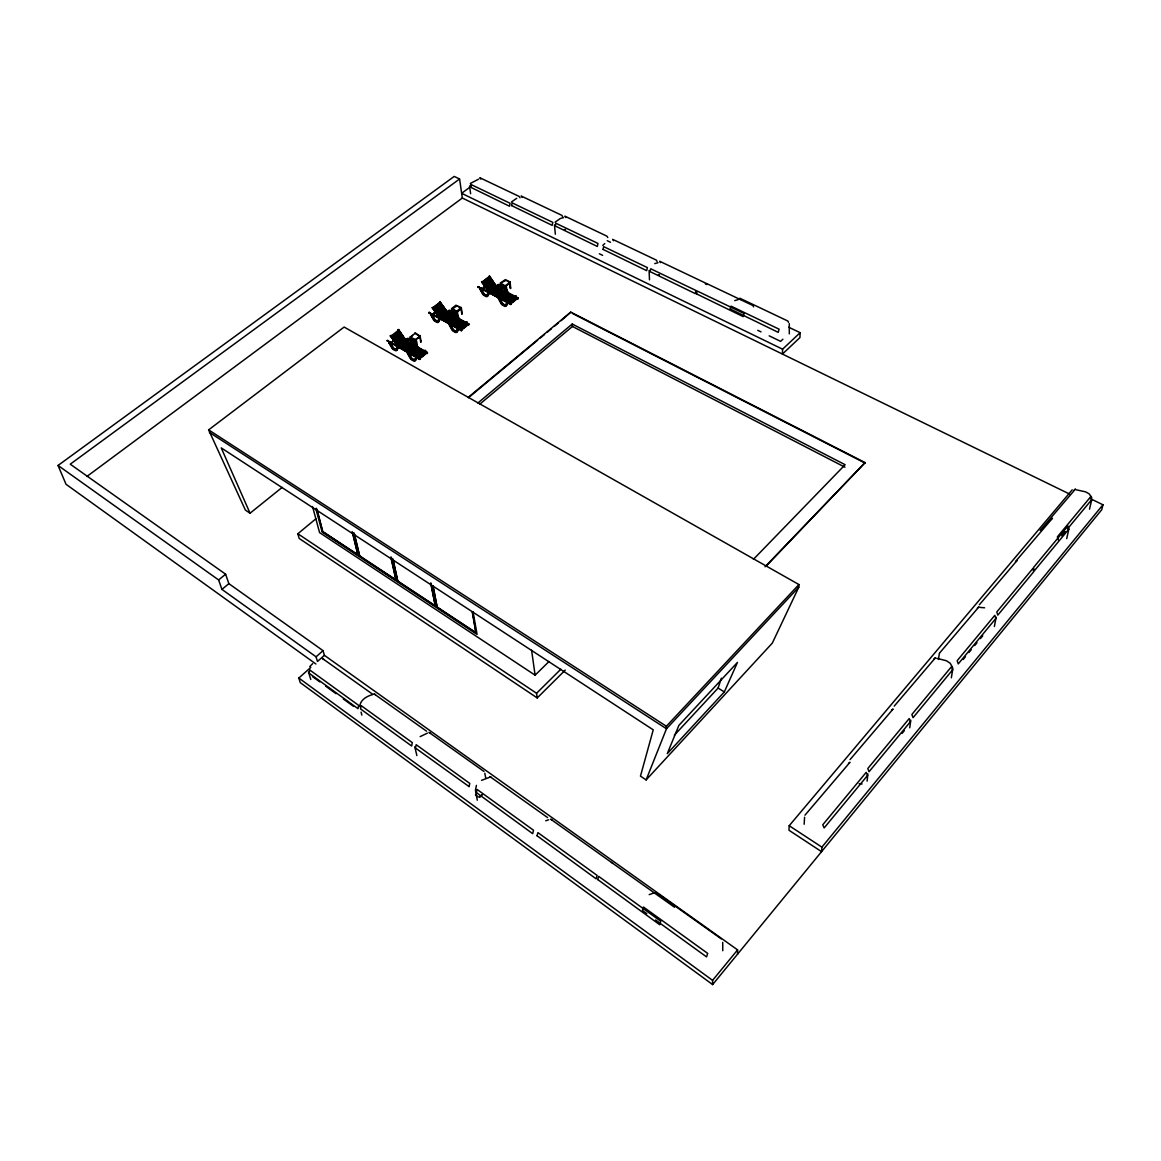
<?xml version="1.0" encoding="UTF-8"?>
<svg xmlns="http://www.w3.org/2000/svg" width="1161" height="1161" viewBox="0 0 1161 1161"><rect width="100%" height="100%" fill="white"/><g stroke="black" fill="none" stroke-linecap="round" stroke-linejoin="round"><path stroke-width="1.5" d="M737.554 954.182L737.583 949.887L324.398 655.326L323.034 650.653L228.862 583.664L225.626 574.202L70.24 464.182L459.582 178.997L462.325 198.023L1069.47 493.991M800.147 332.685L782.587 349.185L782.441 354.061L799.944 337.575L800.147 332.685L788.711 327.228M789.306 333.875L789.291 323.658M250.05 513.22L221.229 447.885L653.237 729.834L640.466 776.114L646.126 779.916L772.312 643.107L798.797 587.161L798.928 584.549L344.12 327.054L208.632 429.875L245.377 510.071L250.05 513.22L282.138 487.402M1072.198 489.84L789.204 825.718L788.972 830.246L821.553 851.652L821.915 847.153L1102.95 504.774L1090.005 498.475M804.152 824.252L804.588 817.228M766.289 565.958L865.076 462.6L570.777 312.135L468.362 397.265M867.093 781.135L867.891 773.995M909.731 727.831L910.79 720.241M938.451 659.448L939.394 653.28M951.338 677.806L952.862 668.562M994.382 626.505L996.138 617.144M475.4 790.409L476.431 785.373M1066.712 538.631L1068.86 529.097L1067.96 525.962L1033.464 567.569L1034.407 570.719L1068.86 529.097M1089.511 509.171L1091.775 499.593L1090.919 496.473L1057.381 536.861L1058.295 539.996M1102.95 504.774L1101.745 509.723L712.636 984.586L300.264 682.639L298.827 678.039L310.8 667.401M359.75 706.715C360.012 700.025 366.803 696.15 372.521 694.626M642.541 909.977L643.441 907.017L707.688 953.399L706.556 956.896L655.544 919.991M674.367 735.174L718.093 688.067L721.344 678.213M646.126 779.916L666.472 728.774L798.797 587.161M724.319 691.927L737.482 662.38L678.895 725.364L667.27 753.678L724.319 691.927L718.093 688.067M405.769 340.391L406.553 339.085A4.093 1.901 51.6 0 1 408.425 339.375L412.808 341.813A4.18 1.959 51.5 0 1 415.536 344.585L416.509 346.399M406.611 339.607L407.308 338.504A4.093 1.916 51.6 0 1 409.165 338.794L413.563 341.218A4.18 1.959 51.5 0 1 416.277 343.99L419.31 349.505M406.901 340.057L405.073 343.772A2.612 1.219 51.6 0 1 403.854 343.787M407.279 340.231L407.642 339.476A2.975 1.393 51.6 0 1 409.311 339.462L413.65 341.856M394.101 348.895L396.003 349.969A2.627 1.205 51.6 0 0 397.236 349.954L399.021 346.254A3.207 1.48 51.5 0 1 400.676 346.239L405.015 348.648A2.99 1.379 51.4 0 1 407.105 350.782L410.936 357.675A2.641 1.219 51.3 0 0 412.474 359.242L414.404 360.345A2.641 1.219 51.3 0 0 415.667 360.345L417.162 357.414L416.48 356.543A37.021 21.885 -61.5 0 0 423.591 350.883L423.649 351.144A37.007 21.87 -61.5 0 1 416.523 356.819L414.216 360.302A1.654 0.769 51.3 0 1 413.563 360.302L411.647 359.242A1.654 0.769 51.3 0 1 410.762 358.357L406.35 350.607A4.107 1.901 51.4 0 0 404.159 348.619L399.761 346.152A4.194 1.93 51.5 0 0 397.584 346.167L395.828 349.882A1.64 0.755 51.6 0 1 395.146 349.911L393.274 348.866A1.64 0.755 51.6 0 1 392.389 347.995L388.761 342.451L391.823 347.908A2.627 1.205 51.6 0 0 393.361 349.461M416.48 356.775L414.999 359.678A1.654 0.769 51.3 0 1 414.303 359.707L412.402 358.647A1.654 0.769 51.3 0 1 411.516 357.762L407.105 350.012A4.107 1.901 51.4 0 0 404.913 348.024M417.162 357.414L414.912 360.94A2.641 1.219 51.3 0 1 413.65 360.926L411.72 359.852A2.641 1.219 51.3 0 1 410.167 358.27L406.335 351.377A2.99 1.379 51.4 0 0 404.26 349.272M424.258 350.709L425.782 350.549L424.36 350.506M447.246 312.294L445.809 315.081A1.611 0.798 51.8 0 1 445.113 315.139L443.168 314.08M446.521 314.515L448.814 310.393A4.034 1.988 51.8 0 1 450.715 310.655L455.112 312.991M448.422 311.946L446.448 315.719A2.583 1.263 51.8 0 1 445.2 315.763L443.299 314.747A2.583 1.263 51.8 0 1 442.472 314.08M465.126 322.424L465.169 322.685A36.499 21.072 -62.6 0 1 458.276 328.186L455.939 331.654A1.625 0.798 51.4 0 1 455.243 331.698L453.327 330.682A1.625 0.798 51.4 0 1 452.442 329.811L448.19 322.105A4.049 1.974 51.6 0 0 446.013 320.175L441.615 317.78A4.122 2.003 51.7 0 0 439.395 317.853L437.45 321.67A1.625 0.784 51.7 0 1 436.797 321.684L434.838 320.625A1.625 0.784 51.8 0 1 434.04 319.812L430.499 314.312L433.459 319.739A2.583 1.248 51.8 0 0 434.969 321.278L436.884 322.323A2.583 1.248 51.7 0 0 438.132 322.294L440.063 318.52A3.149 1.538 51.7 0 1 441.746 318.462M458.232 327.91L456.665 331.074A1.625 0.798 51.4 0 1 455.968 331.132L453.98 330.058A1.625 0.798 51.5 0 1 453.167 329.231L448.915 321.539A4.049 1.974 51.6 0 0 446.738 319.594L442.341 317.214A4.122 2.017 51.7 0 0 440.121 317.287L438.176 321.089A1.625 0.784 51.8 0 1 437.523 321.118L435.564 320.059A1.625 0.784 51.8 0 1 434.765 319.246L431.79 313.789L430.499 314.312M458.276 328.113L458.943 328.737L456.592 332.307A2.612 1.277 51.4 0 1 455.315 332.336L453.385 331.291A2.598 1.277 51.5 0 1 451.847 329.739L448.146 322.889M458.943 328.737L457.318 331.727A2.598 1.277 51.4 0 1 456.041 331.756L454.111 330.711A2.598 1.277 51.5 0 1 452.572 329.158L448.872 322.308M465.779 322.25L467.273 322.09L465.88 322.047M488.723 291.977L486.604 295.794A1.596 0.827 51.8 0 1 485.893 295.852L483.934 294.836A1.596 0.813 51.9 0 1 483.136 294.038L479.711 288.581L482.555 293.965A2.554 1.306 51.9 0 0 484.05 295.474L485.966 296.49A2.554 1.306 51.8 0 0 487.257 296.432L489.361 292.601A3.106 1.611 51.8 0 1 491.103 292.514M496.342 286.39L497.126 285.243A3.976 2.075 51.8 0 1 499.07 285.461L503.497 287.725M505.499 305.72A2.569 1.335 51.5 0 0 506.544 305.575L508.3 302.528L507.633 301.918L505.195 305.488A1.611 0.827 51.5 0 1 504.469 305.546L502.539 304.559A1.611 0.827 51.5 0 1 501.668 303.703L497.576 296.055A3.991 2.061 51.7 0 0 495.413 294.154L490.987 291.832A4.063 2.104 51.8 0 0 488.694 291.948M507.633 301.918L505.891 304.922A1.611 0.842 51.5 0 1 505.166 304.98L503.25 303.993M508.3 302.528L505.833 306.127A2.569 1.335 51.5 0 1 504.527 306.17L502.582 305.169A2.569 1.335 51.5 0 1 501.059 303.645L497.503 296.839M514.874 296.215L516.355 296.07L514.991 296.011M391.373 342.727C392.229 343.7 397.309 333.86 391.837 343.148L391.678 342.306L391.837 343.148M398.049 337.343L398.949 337.604L398.049 337.343C398.165 334.441 402.693 334.078 400.458 334.121M399.224 335.964L400.835 333.831M398.586 337.895L400.197 335.747M433.068 314.602L435.549 311.192L436.449 311.453C433.532 316.663 431.645 314.704 435.912 310.901M433.532 315.023L436.449 311.453M439.526 309.363L442.457 305.793L442.994 306.33C440.092 312.091 438.742 306.606 441.644 311.946M440.063 309.914L442.994 306.33M482.236 288.857L484.892 285.388L485.777 285.65C485.588 288.32 480.843 289.133 483.049 288.987M482.7 289.278L485.777 285.65M489.391 282.645L491.567 280.135L492.09 280.672L488.999 284.3L492.09 280.672M712.636 984.586L712.578 980.363L737.583 949.887M902.068 733.389L904.375 730.603M963.166 659.506L965.459 656.72M968.927 652.526L971.22 649.739M974.689 645.56L976.996 642.773M980.45 638.594L982.757 635.807M1061.764 535.816L1065.217 531.636M1067.525 528.85L1091.775 499.593M404.434 343.119L404.405 343.148A1.64 0.755 51.6 0 1 403.752 343.163L403.694 343.134M209.459 432.443L666.472 728.774L666.356 726.264L798.928 584.549M494.644 289.408L494.615 289.437A1.596 0.827 51.9 0 1 493.933 289.481L492.046 288.509M495.312 288.886L497.837 284.677A3.976 2.075 51.8 0 1 499.767 284.895M765.055 566.786L865.076 462.6M753.402 559.355L845.135 464.719L572.228 324.021L477.897 402.998M309.74 666.632L312.672 663.628M479.464 797.404L482.018 794.821M315.865 518.807L297.855 533.755L299.19 538.457L537.224 697.935L565.233 670.115M537.224 697.935L536.571 693.277L560.836 669.229M312.541 506.544L319.58 532.609L535.105 675.18L549.095 661.436M602.748 245.464L604.75 243.549M432.908 586.247L437.189 607.392L475.995 633.006L472.454 611.716M782.891 339.23L780.613 341.349L769.192 335.834M555.103 222.172L560.284 218.515L563.462 217.644M392.636 558.456L397.817 581.385L435.375 606.187L430.934 583.083M437.189 607.392L433.14 586.058M324.398 655.326L317.461 661.48L316.082 656.821L221.925 589.396L218.631 579.949L58.05 465.459L454.212 176.414L459.582 178.997M511.537 201.883L516.718 198.328M316.082 656.821L323.034 650.653M353.873 532.681L359.692 556.221L396.046 580.224L391.083 557.106M397.817 581.385L393.26 560.037M479.783 796.794L482.105 794.777M316.445 508.3L322.758 531.825L357.98 555.089L352.784 533.059M359.692 556.221L354.497 534.176M470.307 183.467L478.593 179.186M479.653 404.275L572.46 326.459L572.228 324.021M322.758 531.825L317.127 509.795M1073.809 490.406L1075.507 488.999L1040.154 530.403M468.434 397.73L537.616 340.217M540.373 337.924L544.524 334.47M547.295 332.162L551.446 328.708M554.218 326.415L558.368 322.961M561.126 320.668L570.777 312.135M221.925 589.396L228.862 583.664M1050.763 519.62L1052.447 518.241L1016.136 560.807M218.631 579.949L225.626 574.202M1015.454 561.808L1017.109 560.473L979.362 604.765M478.114 286.825L511 303.471L478.114 286.825L510.738 304.472L511 303.471M518.009 297.84L517.733 298.841L518.009 297.84L490.116 283.444M461.381 330.725L461.643 329.724L428.946 312.512L461.381 330.725L461.352 329.593A36.542 21.043 -62.6 0 0 468.246 324.093L468.275 324.369A36.542 21.043 -62.6 0 1 461.396 329.869M419.629 359.431L419.861 358.415L387.237 340.579L419.629 359.431L419.585 358.285A37.065 21.841 -61.5 0 0 426.697 352.61L426.755 352.886A37.065 21.827 -61.4 0 1 419.629 358.56M427.364 352.451L427.117 353.466L427.364 352.451L405.857 340.449M501.625 289.437L500.884 283.299L505.137 285.838L505.877 291.629L506.951 291.266L506.298 286.085M509.694 282.37L510.419 288.509L509.766 283.328M461.643 329.724L428.946 312.512M468.884 323.919L468.638 324.935L468.884 323.919L441.18 309.044M501.552 288.479L501.247 289.234L500.464 282.979L505.369 279.598L509.998 281.978L510.753 288.233M505.02 285.737L506.472 285.577M505.137 285.838L510.042 282.442M457.884 317.258L457.434 311.801M461.773 313.151L461.831 314.138L460.975 307.984M501.929 282.471L505.833 280.396M481.96 281.615L490.261 292.877A33.553 5.994 -32.1 0 1 496.923 287.594L497.126 287.536A33.553 5.994 -32.1 0 0 490.464 292.819L481.612 281.891L489.129 292.557M977.373 608.059L978.999 606.768L939.626 652.975M452.108 309.9C455.649 324.746 446.84 300.902 456.244 311.554L461.28 307.592L455.925 305.212L451.6 308.608L451.731 309.697L457.071 312.077L461.396 308.666L458.29 306.548M414.579 340.057C414.23 347.139 418.918 346.631 416.088 339.897M420.703 341.131L420.732 342.132L419.774 335.964M478.216 287.551L478.463 286.549M452.775 308.362L457.144 305.938M440.382 319.13L441.267 318.694A34.003 5.994 -32.4 0 1 448.131 313.267L439.845 301.7L447.943 313.325M479.711 288.581L480.973 288.059L483.847 293.472A1.596 0.827 51.9 0 0 484.63 294.27L486.604 295.3A1.596 0.827 51.8 0 0 487.272 295.271L489.42 291.426A4.063 2.104 51.8 0 1 491.683 291.309L496.11 293.573A3.991 2.061 51.7 0 1 498.287 295.489L502.379 303.137A1.611 0.827 51.5 0 0 503.177 303.95M415.609 339.592L420.064 336.08L415.449 333.033L410.254 337.111L415.609 339.592L416.668 345.354M491.567 280.135L491.742 280.947M412.576 335.456L410.355 337.706L414.956 340.275L420.18 336.675L414.695 333.105M481.612 281.891L482.483 281.455M489.521 275.926L497.155 287.522L489.173 276.202M398.673 329.55L397.802 329.971L398.673 329.55L406.655 341.392A34.54 6.11 -32.7 0 0 399.5 346.994L390.27 335.834L398.15 346.718M429.077 313.223L429.309 312.222M431.065 314.355L431.79 313.789M442.457 305.793L442.631 306.62M387.382 341.29L387.614 340.289M439.903 318.433L432.197 307.665L433.068 307.23L441.049 318.753M440.353 301.555L439.99 301.831M388.761 342.451L390.067 341.914L393.144 347.4A1.64 0.755 51.6 0 0 393.956 348.227L395.901 349.33A1.64 0.755 51.6 0 0 396.554 349.33L398.368 345.601A4.194 1.93 51.5 0 1 400.53 345.586L404.913 348.024M389.312 342.495L390.067 341.914M397.933 335.776C399.776 334.571 396.322 335.514 398.15 336.139M390.27 335.834L391.141 335.398L398.484 345.543M933.865 658.984L935.447 657.765L894.217 706.135M891.575 710.155L893.114 709.008L850.055 759.584M86.814 476.532L462.325 198.023M471.381 186.108L461.643 193.306L782.587 349.185M481.554 780.352L489.623 777.289M848.473 763.372L849.968 762.298L804.979 815.182M420.151 736.625L427.422 733.142M649.202 894.638L653.788 893.012M545.728 820.783L548.703 819.768M482.744 281.876L482.541 281.934A33.611 5.732 -32.1 0 1 489.231 276.681L489.434 276.623A33.611 5.747 -32.1 0 0 482.744 281.876L483.6 283.095A33.611 5.761 -32.1 0 1 490.29 277.827L490.087 277.9A33.596 5.761 -32.1 0 0 483.411 283.153L483.6 283.095M483.89 283.502L483.687 283.56A33.596 5.776 -32.1 0 1 490.377 278.306L490.581 278.234A33.611 5.776 -32.1 0 0 483.89 283.502L484.747 284.721A33.596 5.805 -32.1 0 1 491.437 279.453L491.234 279.511A33.596 5.805 -32.1 0 0 484.558 284.779L484.747 284.721M485.037 285.113L484.834 285.185A33.596 5.82 -32.1 0 1 491.524 279.917L491.713 279.859A33.596 5.82 -32.1 0 0 485.037 285.113L485.893 286.332A33.596 5.849 -32.1 0 1 492.569 281.078L492.366 281.136A33.582 5.849 -32.1 0 0 485.69 286.39L485.893 286.332M486.183 286.738L485.98 286.796A33.582 5.849 -32.1 0 1 492.656 281.542L492.859 281.47A33.582 5.849 -32.1 0 0 486.183 286.738L487.04 287.957A33.582 5.878 -32.1 0 1 493.715 282.689L493.512 282.747A33.582 5.878 -32.1 0 0 486.836 288.015L487.04 287.957M487.33 288.363L487.127 288.421A33.567 5.892 -32.1 0 1 493.788 283.153L493.991 283.095A33.582 5.892 -32.1 0 0 487.33 288.363L488.186 289.582A33.582 5.921 -32.1 0 1 494.847 284.3L494.644 284.358A33.567 5.921 -32.1 0 0 487.983 289.64L488.186 289.582M488.462 289.989L488.273 290.047A33.567 5.921 -32.1 0 1 494.934 284.764L495.137 284.706A33.567 5.936 -32.1 0 0 488.462 289.989L489.318 291.193A33.567 5.95 -32.1 0 1 495.979 285.925L495.791 285.983A33.567 5.95 -32.1 0 0 489.129 291.251L489.318 291.193M432.197 307.665L440.904 318.985M489.608 291.6L489.405 291.658A33.553 5.965 -32.1 0 1 496.066 286.39L496.269 286.332A33.567 5.965 -32.1 0 0 489.608 291.6L490.464 292.819M443.575 307.215L443.763 307.157A34.032 5.849 -32.4 0 0 436.855 312.57L436.652 312.628M444.736 308.841L444.924 308.782A34.017 5.878 -32.4 0 0 438.016 314.21L437.828 314.254M445.606 310.074L445.795 310.016A34.017 5.907 -32.4 0 0 438.902 315.429L438.713 315.487M445.897 310.48L446.085 310.422A34.017 5.921 -32.4 0 0 439.192 315.836L439.003 315.894M734.724 300.612L738.048 299.654M440.164 317.534L440.353 317.475A34.003 5.965 -32.4 0 1 447.261 312.048L448.088 310.974A4.034 1.988 51.7 0 1 449.989 311.221L454.386 313.572A4.122 2.032 51.7 0 1 457.071 316.285L458.014 318.085M398.397 330.304L398.571 330.261A34.598 5.849 -32.7 0 0 391.417 335.819L391.228 335.877M654.76 263.605L658.011 262.691M404.057 338.156L404.246 338.098A34.554 6.037 -32.7 0 0 397.12 343.685L396.931 343.743M404.362 338.562L404.55 338.519A34.554 6.037 -32.7 0 0 397.41 344.106L397.222 344.149M405.552 340.217L405.74 340.158A34.554 6.081 -32.7 0 0 399.413 345.078M399.5 346.994L399.326 347.037A34.54 6.11 -32.7 0 1 406.437 341.45L398.179 329.68M456.824 310.988L457.942 311.104M564.464 229.544L565.523 229.53M658.403 274.722L659.506 274.707M859.155 783.748L862.057 783.951M1076.378 489.826L1085.55 491.829L1089.207 493.889L1091.746 497.561M980.131 607.392L984.586 607.798M936.695 658.272L946.418 660.754L950.177 663.236L952.659 667.56M607.247 240.719L610.512 242.272M599.352 253.766L602.617 255.347M757.756 330.304L761.021 331.886M572.431 313.426L865.032 463.079M506.98 280.991L510.071 282.573M499.767 284.895L504.193 287.173A4.063 2.119 51.7 0 1 506.849 289.844L508.968 293.951M504.237 287.797L499.869 285.548A2.888 1.509 51.8 0 0 498.113 285.635L495.979 289.495A2.54 1.321 51.9 0 1 494.963 289.669M492.874 285.316L517.646 298.116M572.46 326.459L844.947 467.201M488.665 283.357L518.082 298.566M488.317 283.632L500.71 290.032M505.354 292.441L511.551 295.634M514.642 297.245L517.733 298.841M491.088 292.499L495.471 294.778A2.917 1.509 51.7 0 1 497.518 296.839M478.564 287.275L511.087 304.197M721.257 938.872L656.081 892.562L657.213 893.186M437.741 307.68L468.522 324.209M447.464 313.064L453.617 316.373M458.232 318.854L464.385 322.163M437.871 308.391L448.639 314.181M441.746 318.448L446.1 320.799M429.439 312.948L461.744 330.435M674.483 907.22L611.368 862.347L612.573 863.029M408.556 340.028L412.895 342.437A3.193 1.495 51.5 0 1 414.985 344.556L417.263 348.706M410.239 336.603L411.705 343.09L410.747 337.924M399.34 337.314L426.987 352.741M406.002 341.16L427.495 353.162M397.947 337.169L407.163 342.321M410.225 344.033L419.44 349.171M424.041 351.739L427.117 353.466M404.26 349.243L399.921 346.805A3.207 1.48 51.5 0 0 398.252 346.82L396.481 350.535A2.627 1.205 51.6 0 1 395.248 350.535L393.361 349.476M387.237 340.579L419.484 358.72M387.759 341L396.96 346.181M400.037 347.908L407.714 352.233M410.791 353.96L419.992 359.141M610.991 862.057L550.648 819.158L551.939 819.913M547.586 817.576L489.927 776.578L491.306 777.391M483.977 771.455L428.99 732.373L430.455 733.244M426.58 731.198L373.944 693.785L375.482 694.713M372.942 694.438L322.482 658.534L324.064 659.506M492.67 287.913L492.743 287.957A1.596 0.827 51.9 0 1 491.887 287.115M443.952 313.557L443.879 313.514A1.611 0.798 51.8 0 1 443.226 312.889M208.632 429.875L666.356 726.264M789.204 825.718L821.915 847.153M322.976 531.651L358.198 554.9M359.91 556.032L396.264 580.036M398.034 581.197L435.593 605.984M437.407 607.188L476.213 632.803M401.808 342.074L401.88 342.118A1.64 0.755 51.6 0 1 400.995 341.247L400.951 341.174M297.855 533.755L536.571 693.277M315.894 663.99L66.032 484.282L58.05 465.459M642.425 910.485L646.793 913.649M312.483 676.587L319.826 681.913M325.704 686.18L335.979 693.639M343.322 698.966L353.597 706.425M475.444 794.85L478.376 796.983M298.827 678.039L712.578 980.363M480.799 179.099L479.812 177.72L519.083 196.398L520.041 197.776M522.116 197.399L521.173 196.02L561.793 215.322L562.693 216.701M565.77 217.557L564.87 216.178L606.927 236.162L607.784 237.541M401.691 340.594L401.75 340.666A1.64 0.755 51.6 0 0 402.286 341.29M613.516 240.719L612.66 239.34L656.313 260.093L657.111 261.457M660.449 262.618L659.651 261.254L704.887 282.747L705.627 284.097M389.515 341.856L392.578 347.313A2.627 1.205 51.6 0 0 394.101 348.88M418.004 348.111L415.711 343.975A3.193 1.495 51.5 0 0 413.65 341.871M706.817 284.619L706.062 283.269L752.908 305.517L753.591 306.867M431.965 315.11L434.185 319.173A2.583 1.248 51.8 0 0 435.694 320.697L437.61 321.757A2.583 1.263 51.8 0 0 438.858 321.713L440.788 317.94A3.149 1.538 51.7 0 1 442.486 317.896L446.825 320.218A2.946 1.437 51.6 0 1 448.901 322.308M440.861 308.608L442.312 311.293M440.309 308.579L441.775 311.279M440.324 310.495L441.79 313.209M460.714 321.191L457.782 315.719A4.122 2.032 51.7 0 0 455.112 313.02M457.216 315.705L457.971 317.098M456.505 316.285L457.245 317.679M480.407 288.03L483.252 293.414A2.554 1.306 51.9 0 0 484.747 294.923L486.662 295.939A2.554 1.306 51.8 0 0 487.954 295.881L490.073 292.05A3.106 1.611 51.8 0 1 491.8 291.962L496.182 294.212A2.902 1.509 51.7 0 1 498.229 296.273L498.94 297.666M499.636 299.016L501.77 303.079A2.569 1.335 51.5 0 0 503.279 304.603M489.042 281.702L490.435 284.372M489.173 283.023L490.581 285.722M489.187 283.864L490.493 286.346M489.173 284.924L490.595 287.609M506.283 291.788L505.572 290.41A3.106 1.625 51.7 0 0 503.54 288.378L499.172 286.099A2.902 1.509 51.8 0 0 497.416 286.186L495.283 290.047A2.54 1.321 51.9 0 1 494.005 290.105L492.09 289.133A2.54 1.321 51.9 0 1 491.263 288.465M740.573 299.596L739.876 298.246L787.884 321.046L788.522 322.381M508.387 293.936L506.269 289.858A3.106 1.625 51.7 0 0 504.251 287.826M508.358 294.691L506.138 290.41A4.063 2.119 51.7 0 0 503.497 287.754M308.507 672.03L310.771 679.461M361.056 712.143L361.869 715.103M315.836 508.576L322.134 532.072L477.069 634.414L473.035 611.658M352.146 531.564L357.98 555.089M414.753 746.755L416.886 755.579M390.851 557.295L396.046 580.224M484.805 773.27L485.733 777.986M430.716 583.286L435.375 606.187M475.546 791.497L477.302 800.219M410.718 336.922L411.328 342.872M414.854 339.665L415.914 345.441M420.05 335.573L421.109 341.842M472.237 611.92L475.995 633.006M451.6 308.608L452.543 314.863M456.244 311.554L456.868 315.618M455.954 311.961L456.766 317.127M456.984 311.482L457.623 315.531M461.28 307.592L462.18 313.847M531.593 650.218L535.105 675.18M469.566 186.108L470.626 193.727M485.574 281.76L485.225 282.036M493.57 294.444L493.599 294.705A35.875 20.361 -63.7 0 0 500.26 289.423L500.217 289.147M505.877 285.766L506.602 291.542M504.832 286.245L505.485 291.426M510.738 304.472L510.709 303.355A36.122 20.143 -63.6 0 0 517.356 298L517.4 298.275A36.122 20.129 -63.6 0 1 510.753 303.631M554.465 224.958L555.35 234.217M509.998 281.978L510.114 283.052L505.209 286.433L500.58 284.053L500.464 282.979M649.086 270.469L649.492 279.816M722.722 942.369L722.752 950.714M446.506 319.696A36.296 21.261 -62.7 0 0 451.644 315.415L451.6 315.153A36.296 21.261 -62.7 0 1 444.707 320.581L444.75 320.857A36.296 21.261 -62.7 0 0 445.621 320.291M446.1 320.828A2.946 1.437 51.6 0 1 448.161 322.889M456.52 316.285A3.149 1.553 51.7 0 0 454.459 314.225L450.105 311.859A2.932 1.451 51.8 0 0 448.393 311.917M457.231 315.705A3.149 1.553 51.7 0 0 455.185 313.644L450.831 311.293A2.932 1.451 51.8 0 0 449.118 311.351L447.174 315.153A2.583 1.263 51.8 0 1 445.911 315.197M405.987 348.663A36.818 22.03 -61.5 0 0 411.284 344.251L411.241 343.99A36.818 22.044 -61.5 0 1 404.115 349.592L404.173 349.867A36.818 22.03 -61.5 0 0 405.073 349.287M406.611 350.143A36.847 22.015 -61.5 0 0 412.823 345.107L412.779 344.846A36.847 22.015 -61.5 0 1 406.568 349.882M406.945 350.1A36.847 22.015 -61.5 0 0 413.156 345.064L413.214 345.325A36.847 22.015 -61.5 0 1 407.003 350.361M406.887 340.042A2.975 1.393 51.6 0 1 408.556 340.042M401.953 342.727A2.612 1.219 51.6 0 1 400.414 341.174M494.136 292.993A35.86 20.376 -63.7 0 0 499.099 288.828L499.056 288.552A35.86 20.376 -63.7 0 1 492.409 293.835L492.438 294.11A35.86 20.376 -63.7 0 0 493.294 293.559M470.263 187.052L509.505 206.223L510.056 203.262L470.771 184.396L470.263 187.052M469.059 786.577L415.522 748.076L416.175 744.694L469.784 783.443L469.059 786.577M476.387 792.6L532.696 833.671L533.523 830.246L477.127 789.465L476.387 792.6M511.595 205.584L552.186 225.365L552.796 222.375L512.146 202.87L511.595 205.584M555.263 225.989L597.291 246.451L597.959 243.433L555.872 223.246L555.263 225.989M537.064 835.775L596.159 878.862L597.088 875.394L537.891 832.611L537.064 835.775M603.038 249.397L646.662 270.658L647.374 267.596L603.691 246.64L603.038 249.397M650.015 271.572L695.221 293.588L695.99 290.497L650.711 268.771L650.015 271.572M597.755 879.559L659.709 924.736L660.754 921.239L598.67 876.381L597.755 879.559M696.44 293.835L743.229 316.634L744.07 313.499L697.18 291.019L696.44 293.835M730.24 309L778.218 332.351L779.104 329.187L731.038 306.156L730.24 309M309.682 669.926L309.174 673.249L358.023 708.674L358.589 705.322L309.682 669.926M361.129 705.612L360.563 708.965L411.647 746.001L412.3 742.619L361.129 705.612M952.513 669.97L913.039 717.672L911.864 714.479L951.41 666.791L952.513 669.97M910.413 721.721L869.038 771.731L867.789 768.524L909.237 718.528L910.413 721.721M995.833 618.479L958.26 663.903L957.172 660.711L994.817 615.315L995.833 618.479M867.47 775.548L824.121 827.967L822.786 824.76L866.208 772.341L867.47 775.548M1032.782 568.585L996.791 611.978L997.807 615.141L1033.74 571.734L1032.782 568.585M395.103 334.441L394.871 335.456L395.103 334.441M440.266 302.252L440.077 302.31A34.046 5.732 -32.4 0 0 433.14 307.709L433.329 307.65A34.061 5.732 -32.4 0 1 440.266 302.252M441.136 303.471L440.948 303.529A34.046 5.761 -32.4 0 0 434.025 308.942L434.214 308.884A34.046 5.761 -32.4 0 1 441.136 303.471M441.427 303.892L441.238 303.95A34.046 5.761 -32.4 0 0 434.316 309.348L434.504 309.29A34.046 5.761 -32.4 0 1 441.427 303.892M442.297 305.111L442.109 305.169A34.032 5.79 -32.4 0 0 435.201 310.582L435.39 310.524A34.046 5.79 -32.4 0 1 442.297 305.111M442.588 305.517L442.399 305.575A34.032 5.805 -32.4 0 0 435.491 310.988L435.68 310.93A34.046 5.805 -32.4 0 1 442.602 305.517M443.473 306.751L443.284 306.809A34.032 5.834 -32.4 0 0 436.362 312.207L436.551 312.164A34.032 5.834 -32.4 0 1 443.473 306.751M444.634 308.376L444.445 308.434A34.017 5.878 -32.4 0 0 437.537 313.847L437.726 313.789A34.032 5.878 -32.4 0 1 444.634 308.376M446.97 311.641L446.767 311.699A34.003 5.95 -32.4 0 0 439.874 317.127L440.063 317.069A34.003 5.95 -32.4 0 1 446.97 311.641M399.471 331.495L399.282 331.553A34.583 5.863 -32.7 0 0 392.128 337.125L392.316 337.067A34.598 5.878 -32.7 0 1 399.471 331.495M399.776 331.915L399.587 331.959A34.583 5.878 -32.7 0 0 392.433 337.532L392.621 337.488A34.598 5.878 -32.7 0 1 399.776 331.915M400.661 333.149L400.487 333.207A34.583 5.907 -32.7 0 0 393.332 338.78L393.521 338.722A34.583 5.907 -32.7 0 1 400.661 333.149M400.966 333.555L400.777 333.613A34.569 5.921 -32.7 0 0 393.637 339.186L393.811 339.143A34.583 5.921 -32.7 0 1 400.966 333.555M401.866 334.803L401.677 334.847A34.569 5.95 -32.7 0 0 394.537 340.434L394.711 340.376A34.569 5.95 -32.7 0 1 401.866 334.803M402.156 335.21L401.967 335.268A34.569 5.965 -32.7 0 0 394.827 340.841L395.016 340.797A34.569 5.965 -32.7 0 1 402.156 335.21M403.056 336.458L402.867 336.501A34.554 5.994 -32.7 0 0 395.727 342.089L395.916 342.031A34.569 5.994 -32.7 0 1 403.056 336.458M403.346 336.864L403.172 336.922A34.554 5.994 -32.7 0 0 396.032 342.495L396.22 342.451A34.569 6.008 -32.7 0 1 403.346 336.864M405.436 339.752L405.247 339.796A34.54 6.066 -32.7 0 0 398.121 345.397L398.31 345.339A34.554 6.066 -32.7 0 1 405.436 339.752M401.096 348.14L401.053 347.865A36.775 22.088 -61.5 0 0 408.179 342.277L408.222 342.539A36.775 22.074 -61.5 0 1 401.096 348.14M399.95 347.502L399.906 347.226A36.76 22.103 -61.5 0 0 407.018 341.624L407.076 341.9A36.746 22.088 -61.5 0 1 399.95 347.487M403.012 349.214L402.969 348.953A36.804 22.059 -61.5 0 0 410.094 343.337L410.138 343.612A36.804 22.044 -61.5 0 1 403.012 349.214M402.635 348.997L402.577 348.735A36.804 22.059 -61.5 0 0 409.702 343.134L409.76 343.395A36.789 22.059 -61.5 0 1 402.635 348.997M401.488 348.358L401.43 348.082A36.789 22.074 -61.5 0 0 408.556 342.48L408.599 342.756A36.775 22.074 -61.5 0 1 401.488 348.358M407.627 351.812L407.584 351.551A36.876 22.001 -61.5 0 0 414.709 345.92L414.753 346.181A36.876 21.986 -61.5 0 1 407.627 351.812M407.25 351.594L407.192 351.333A36.876 22.001 -61.5 0 0 414.317 345.702L414.361 345.978A36.862 22.001 -61.5 0 1 407.25 351.594M404.55 350.085L404.507 349.809A36.833 22.044 -61.5 0 0 411.618 344.193L411.676 344.469A36.818 22.03 -61.5 0 1 404.55 350.085M410.718 353.554L410.66 353.278A36.92 21.957 -61.5 0 0 417.786 347.632L417.844 347.908A36.92 21.943 -61.5 0 1 410.718 353.554M410.326 353.336L410.283 353.06A36.92 21.957 -61.5 0 0 417.409 347.429L417.452 347.69A36.92 21.957 -61.5 0 1 410.326 353.336M409.165 352.683L409.122 352.407A36.905 21.972 -61.5 0 0 416.248 346.776L416.291 347.052A36.891 21.972 -61.5 0 1 409.165 352.683M408.788 352.465L408.73 352.189A36.891 21.986 -61.5 0 0 415.856 346.558L415.914 346.834A36.891 21.972 -61.5 0 1 408.788 352.465M413.809 355.281L413.766 355.019A36.978 21.914 -61.5 0 0 420.877 349.359L420.935 349.635A36.963 21.914 -61.5 0 1 413.809 355.281M413.418 355.063L413.374 354.802A36.963 21.914 -61.5 0 0 420.5 349.156L420.543 349.417A36.963 21.914 -61.5 0 1 413.418 355.063M412.257 354.424L412.213 354.149A36.949 21.928 -61.5 0 0 419.339 348.503L419.382 348.764A36.949 21.928 -61.5 0 1 412.257 354.41M411.879 354.207L411.821 353.931A36.949 21.943 -61.5 0 0 418.947 348.285L418.99 348.561A36.934 21.928 -61.5 0 1 411.879 354.207M416.915 357.037L416.857 356.761A37.021 21.87 -61.5 0 0 423.983 351.101L424.026 351.362A37.021 21.87 -61.5 0 1 416.915 357.037M415.362 356.166L415.304 355.89A36.992 21.899 -61.5 0 0 422.43 350.23L422.473 350.506A36.992 21.885 -61.5 0 1 415.362 356.151M414.97 355.934L414.927 355.672A36.992 21.899 -61.5 0 0 422.038 350.012L422.096 350.288A36.992 21.899 -61.5 0 1 414.97 355.934M418.468 357.907L418.41 357.632A37.05 21.856 -61.5 0 0 425.536 351.972L425.579 352.233A37.036 21.841 -61.4 0 1 418.468 357.907M418.076 357.69L418.033 357.414A37.036 21.856 -61.5 0 0 425.144 351.754L425.202 352.015A37.036 21.856 -61.4 0 1 418.076 357.69M442.82 319.812L442.776 319.551A36.267 21.29 -62.7 0 0 449.67 314.109L449.713 314.384A36.267 21.275 -62.7 0 1 442.82 319.812M441.673 319.188L441.63 318.927A36.252 21.304 -62.7 0 0 448.523 313.499L448.567 313.76A36.238 21.29 -62.7 0 1 441.673 319.188M446.288 321.684L446.245 321.423A36.325 21.246 -62.7 0 0 453.138 315.981L453.182 316.242A36.31 21.232 -62.6 0 1 446.288 321.684M445.897 321.481L445.853 321.205A36.31 21.246 -62.7 0 0 452.746 315.763L452.79 316.039A36.31 21.246 -62.7 0 1 445.897 321.481M444.358 320.654L444.315 320.378A36.296 21.275 -62.7 0 0 451.208 314.936L451.252 315.211A36.281 21.261 -62.7 0 1 444.358 320.654M443.212 320.03L443.168 319.754A36.267 21.29 -62.7 0 0 450.062 314.326L450.105 314.587A36.267 21.275 -62.7 0 1 443.212 320.03M449.365 323.353L449.322 323.092A36.368 21.203 -62.6 0 0 456.215 317.635L456.258 317.896A36.354 21.203 -62.6 0 1 449.365 323.353M448.988 323.15L448.944 322.874A36.354 21.203 -62.6 0 0 455.838 317.417L455.867 317.693A36.354 21.203 -62.6 0 1 448.988 323.15M447.827 322.526L447.783 322.25A36.339 21.217 -62.7 0 0 454.677 316.808L454.72 317.069A36.339 21.217 -62.6 0 1 447.827 322.526M447.435 322.308L447.391 322.047A36.339 21.232 -62.7 0 0 454.285 316.59L454.328 316.866A36.325 21.217 -62.6 0 1 447.435 322.308M452.456 325.036L452.413 324.761A36.412 21.159 -62.6 0 0 459.306 319.29L459.35 319.565A36.412 21.159 -62.6 0 1 452.456 325.036M452.079 324.819L452.035 324.558A36.412 21.174 -62.6 0 0 458.929 319.086L458.958 319.348A36.397 21.159 -62.6 0 1 452.079 324.819M450.918 324.195L450.874 323.919A36.383 21.188 -62.6 0 0 457.768 318.462L457.811 318.738A36.383 21.174 -62.6 0 1 450.918 324.195M450.526 323.992L450.483 323.716A36.383 21.188 -62.6 0 0 457.376 318.259L457.419 318.52A36.383 21.174 -62.6 0 1 450.526 323.992M455.562 326.705L455.518 326.444A36.455 21.116 -62.6 0 0 462.412 320.958L462.455 321.234A36.455 21.116 -62.6 0 1 455.562 326.705M455.17 326.502L455.127 326.226A36.455 21.13 -62.6 0 0 462.02 320.755L462.063 321.016A36.441 21.116 -62.6 0 1 455.17 326.502M454.009 325.864L453.966 325.602A36.441 21.145 -62.6 0 0 460.859 320.131L460.902 320.392A36.426 21.13 -62.6 0 1 454.009 325.864M453.617 325.661L453.574 325.385A36.426 21.145 -62.6 0 0 460.467 319.914L460.511 320.189A36.426 21.145 -62.6 0 1 453.617 325.661M458.668 328.389L458.624 328.128A36.499 21.087 -62.6 0 0 465.517 322.627L465.561 322.903A36.499 21.072 -62.6 0 1 458.668 328.389M457.115 327.547L457.071 327.286A36.484 21.101 -62.6 0 0 463.965 321.786L464.008 322.061A36.47 21.087 -62.6 0 1 457.115 327.547M456.723 327.344L456.679 327.068A36.47 21.101 -62.6 0 0 463.573 321.582L463.616 321.858A36.47 21.101 -62.6 0 1 456.723 327.344M460.22 329.231L460.177 328.969A36.528 21.058 -62.6 0 0 467.07 323.469L467.114 323.73A36.528 21.058 -62.6 0 1 460.22 329.231M459.843 329.027L459.8 328.752A36.528 21.058 -62.6 0 0 466.678 323.251L466.722 323.527A36.513 21.058 -62.6 0 1 459.843 329.027M492.061 293.907L492.017 293.631A35.86 20.39 -63.7 0 0 498.679 288.349L498.708 288.625A35.846 20.376 -63.7 0 1 492.061 293.907M490.9 293.298L490.856 293.036A35.831 20.405 -63.7 0 0 497.518 287.754L497.547 288.03A35.831 20.39 -63.7 0 1 490.9 293.298M495.544 295.721L495.5 295.445A35.904 20.347 -63.7 0 0 502.162 290.148L502.191 290.424A35.904 20.332 -63.7 0 1 495.544 295.721M495.152 295.518L495.123 295.242A35.904 20.347 -63.7 0 0 501.77 289.945L501.799 290.221A35.889 20.332 -63.7 0 1 495.152 295.518M493.991 294.909L493.947 294.647A35.889 20.361 -63.7 0 0 500.609 289.35L500.638 289.626A35.875 20.347 -63.7 0 1 493.991 294.909M498.649 297.332L498.606 297.056A35.947 20.303 -63.7 0 0 505.267 291.759L505.296 292.021A35.947 20.288 -63.7 0 1 498.649 297.332M498.258 297.129L498.214 296.853A35.947 20.303 -63.7 0 0 504.875 291.556L504.904 291.817A35.933 20.303 -63.7 0 1 498.258 297.129M497.097 296.519L497.053 296.258A35.933 20.317 -63.7 0 0 503.714 290.947L503.743 291.222A35.918 20.317 -63.7 0 1 497.097 296.519M496.705 296.316L496.661 296.055A35.918 20.317 -63.7 0 0 503.323 290.758L503.352 291.019A35.918 20.317 -63.7 0 1 496.705 296.316M501.755 298.957L501.726 298.682A35.991 20.259 -63.7 0 0 508.373 293.356L508.402 293.631A35.991 20.245 -63.7 0 1 501.755 298.943M501.363 298.754L501.334 298.479A35.991 20.259 -63.7 0 0 507.981 293.152L508.025 293.428A35.991 20.259 -63.7 0 1 501.363 298.754M500.202 298.145L500.159 297.869A35.976 20.274 -63.7 0 0 506.82 292.557L506.849 292.833A35.962 20.274 -63.7 0 1 500.202 298.145M499.81 297.942L499.781 297.666A35.962 20.288 -63.7 0 0 506.428 292.354L506.457 292.63A35.962 20.274 -63.7 0 1 499.81 297.942M504.875 300.568L504.846 300.307A36.049 20.216 -63.7 0 0 511.493 294.967L511.522 295.242A36.035 20.216 -63.7 0 1 504.875 300.568M504.484 300.365L504.454 300.104A36.035 20.216 -63.7 0 0 511.101 294.763L511.13 295.039A36.035 20.216 -63.7 0 1 504.484 300.365M503.308 299.756L503.279 299.494A36.02 20.23 -63.7 0 0 509.926 294.168L509.969 294.43A36.02 20.23 -63.7 0 1 503.308 299.756M502.931 299.553L502.887 299.291A36.02 20.245 -63.7 0 0 509.548 293.965L509.577 294.241A36.006 20.23 -63.7 0 1 502.931 299.553M508.01 302.194L507.967 301.933A36.093 20.172 -63.6 0 0 514.628 296.592L514.657 296.853A36.078 20.172 -63.6 0 1 508.01 302.194M507.618 301.991L507.575 301.729A36.078 20.187 -63.6 0 0 514.236 296.389L514.265 296.65A36.078 20.172 -63.6 0 1 507.618 301.991M506.443 301.381L506.399 301.12A36.064 20.201 -63.6 0 0 513.06 295.779L513.089 296.055A36.064 20.187 -63.6 0 1 506.443 301.381M506.051 301.178L506.007 300.917A36.064 20.201 -63.7 0 0 512.669 295.576L512.698 295.852A36.049 20.201 -63.6 0 1 506.051 301.178M509.577 303.021L509.534 302.745A36.107 20.158 -63.6 0 0 516.181 297.39L516.224 297.666A36.107 20.143 -63.6 0 1 509.577 303.021M509.186 302.818L509.142 302.542A36.107 20.158 -63.6 0 0 515.789 297.187L515.832 297.463A36.093 20.158 -63.6 0 1 509.186 302.803"/></g></svg>
